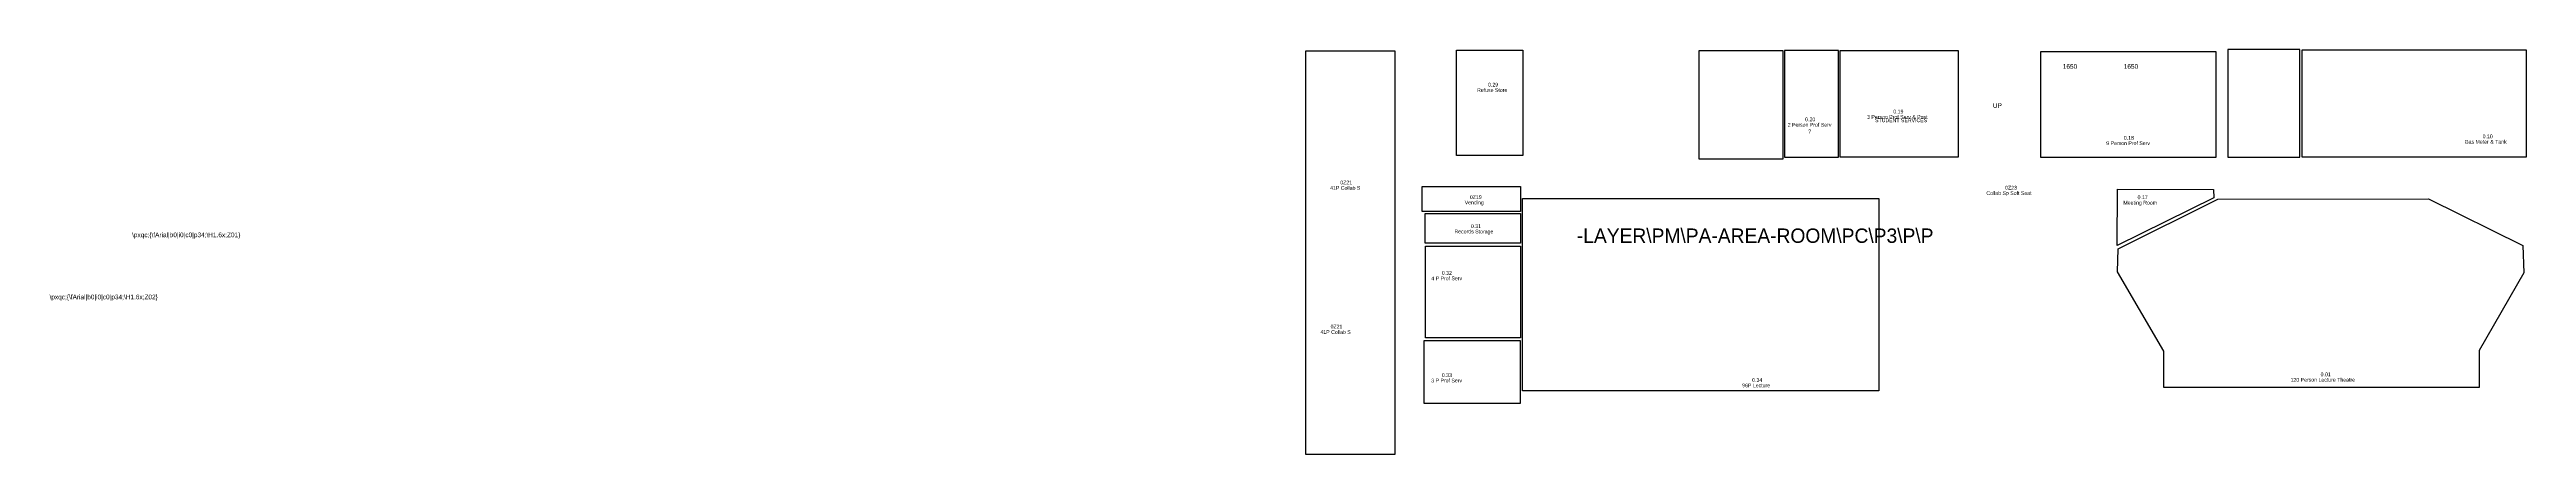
# Model space of a CAD drawing. Header units: millimetres. Extents: x 89863 to 339490, y 12708 to 52720.
# Drawn here: x 89863 to 221886, y 12708 to 34301 of the extents above; entities that cross this region are included whole.
import ezdxf

# ---------------------------------------------------------------- set-up
doc = ezdxf.new("R2010")
doc.units = ezdxf.units.MM
for name, color, linetype in [('A-ANNO-DIMS', 7, 'Continuous'), ('A-AREA-IDEN', 7, 'Continuous'), ('A-AREA-ROOM', 7, 'Continuous'), ('CSM-STL-XX-ZZ-M3-A-XXXX-00001_detached _19_04_21__rvt-1-Level 0$0$A-FLOR-LEVL-TEXT', 7, 'Continuous'), ('PRSNAMES', 7, 'Continuous'), ('ROOM ASSIGNMENT', 7, 'Continuous')]:
    doc.layers.add(name, color=color, linetype=linetype)

msp = doc.modelspace()

# ---------------------------------------------------------------- linework, layer by layer
at = {"layer": 'A-AREA-ROOM'}
for points in [[(156827, 34236), (161576, 34236), (161576, 12708), (156827, 12708)], [(164852, 34262), (168400, 34262), (168400, 28643), (164852, 28643)], [(177797, 34255), (182255, 34255), (182255, 28463), (177797, 28463)], [(185211, 34241), (182331, 34241), (182331, 28565), (185211, 28565)], [(185313, 34241), (191603, 34241), (191603, 28563), (185313, 28563)], [(205340, 34183), (195988, 34183), (195988, 28563), (205340, 28563)], [(209811, 34301), (205968, 34301), (205968, 28565), (209811, 28565)], [(221886, 34262), (209907, 34262), (209907, 28585), (221886, 28585)], [(163028, 26995), (168259, 26995), (168259, 25665), (163028, 25665)], [(168259, 23976), (163186, 23976), (163186, 25563), (168259, 25563)], [(168371, 26364), (187375, 26364), (187375, 16103), (168371, 16103)], [(163202, 23820), (168259, 23820), (168259, 18930), (163202, 18930)], [(163116, 15450), (168259, 15450), (168259, 18776), (163116, 18776)]]:
    msp.add_lwpolyline(points, close=True, dxfattribs=at)
for points in [[(200081, 26856), (205203, 26841), (205218, 26388), (200066, 23849), (200096, 26856)], [(200120, 23672), (205442, 26315), (216664, 26340), (221689, 23851), (221743, 22398), (219365, 18259), (219365, 16274), (202564, 16274), (202564, 18209), (200096, 22441), (200121, 23673)]]:
    msp.add_lwpolyline(points, dxfattribs=at)

# ---------------------------------------------------------------- texts
at = {"layer": 'A-ANNO-DIMS'}
for p in [(197173, 33276), (200423, 33276)]:
    msp.add_text('1650', height=250, dxfattribs=at).set_placement(p)
at = {"layer": 'A-AREA-IDEN'}
for s, p in [('Refuse Store', (165954, 32038)), ('0.29', (166539, 32327)), ('2 Person Prof Serv', (182509, 30188)), ('0.20', (183441, 30477)), ('3 Person Prof Serv & Post', (186740, 30605)), ('0.19', (188140, 30894)), ('9 Person Prof Serv', (199486, 29207)), ('0.18', (200424, 29496)), ('Gas Meter & Tank', (218592, 29282)), ('0.10', (219551, 29571)), ('41P Collab S', (158122, 26822)), ('0Z21', (158663, 27111)), ('0Z19', (165568, 26333)), ('Collab Sp Soft Seat', (193098, 26544)), ('0Z23', (194099, 26833)), ('0.17', (201158, 26322)), ('Vending', (165294, 26044)), ('Meeting Room', (200401, 26033)), ('Records Storage', (164747, 24497)), ('0.31', (165624, 24786)), ('0.32', (164073, 22287)), ('4 P Prof Serv', (163513, 21998)), ('41P Collab S', (157604, 19138)), ('0Z21', (158145, 19427)), ('3 P Prof Serv', (163510, 16552)), ('0.33', (164073, 16841)), ('96P Lecture', (180084, 16291)), ('0.34', (180615, 16580)), ('120 Person Lecture Theatre', (209312, 16591)), ('0.01', (210914, 16880))]:
    msp.add_text(s, height=200, dxfattribs=at).set_placement(p)
at = {"layer": 'A-AREA-ROOM'}
msp.add_text('-LAYER\\PM\\PA-AREA-ROOM\\PC\\P3\\P\\P', height=766.07, dxfattribs=at).set_placement((171270, 23992))
at = {"layer": 'CSM-STL-XX-ZZ-M3-A-XXXX-00001_detached _19_04_21__rvt-1-Level 0$0$A-FLOR-LEVL-TEXT'}
msp.add_text('UP', height=250, dxfattribs=at).set_placement((193446, 31189))
at = {"layer": 'PRSNAMES'}
for s, p in [('\\pxqc;{\\fArial|b0|i0|c0|p34;\\H1.6x;Z01}', (94261, 24293)), ('\\pxqc;{\\fArial|b0|i0|c0|p34;\\H1.6x;Z02}', (89863, 20982))]:
    msp.add_text(s, height=250, dxfattribs=at).set_placement(p)
at = {"layer": 'ROOM ASSIGNMENT'}
for s, p in [('STUDENT SERVICES', (187165, 30426)), ('?', (183607, 29837))]:
    msp.add_text(s, height=200, dxfattribs=at).set_placement(p)

doc.saveas('drawing.dxf')
